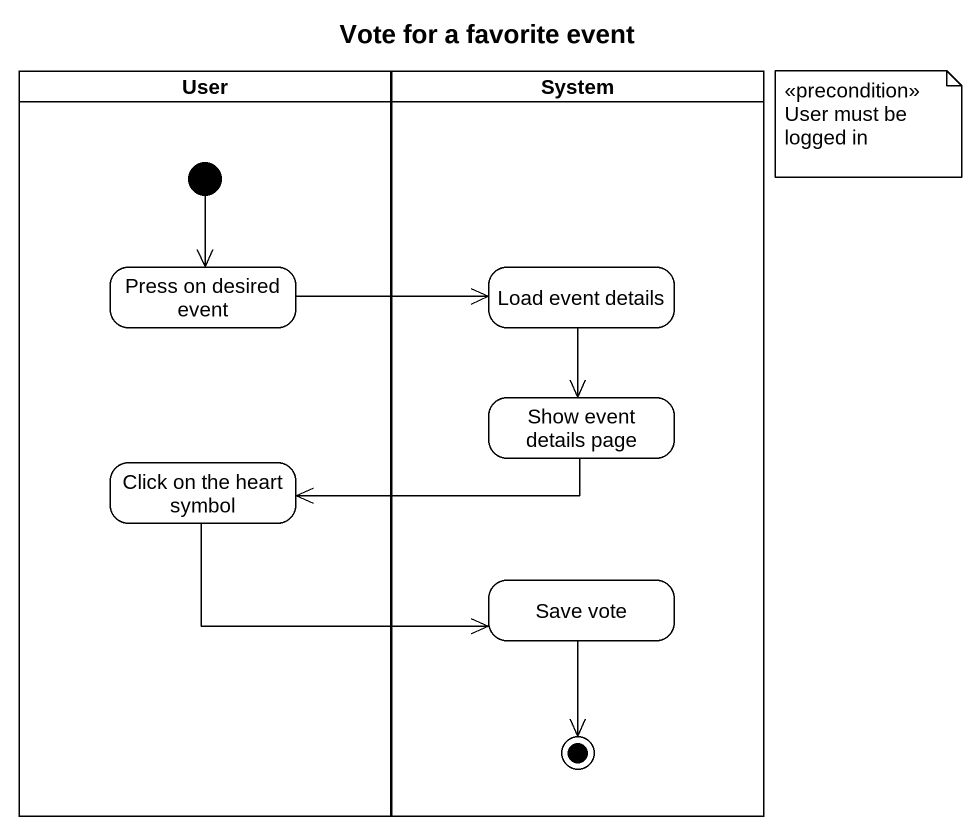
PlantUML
@startuml
title Vote for a favorite event
hide empty description
state User <<partition>> {
  state "Press on desired event" as Press_on_desired_event
  state "Click on the heart symbol" as Click_on_the_heart_symbol
  [*] --> Press_on_desired_event
}
state System <<partition>> {
  state "Load event details" as Load_event_details
  state "Show event details page" as Show_event_details_page
  state "Save vote" as Save_vote
  Save_vote --> [*]
}
Press_on_desired_event -right-> Load_event_details
Load_event_details --> Show_event_details_page
Show_event_details_page -left-> Click_on_the_heart_symbol
Click_on_the_heart_symbol -right-> Save_vote
note as N1
  <<precondition>> User must be logged in
end note
@enduml
